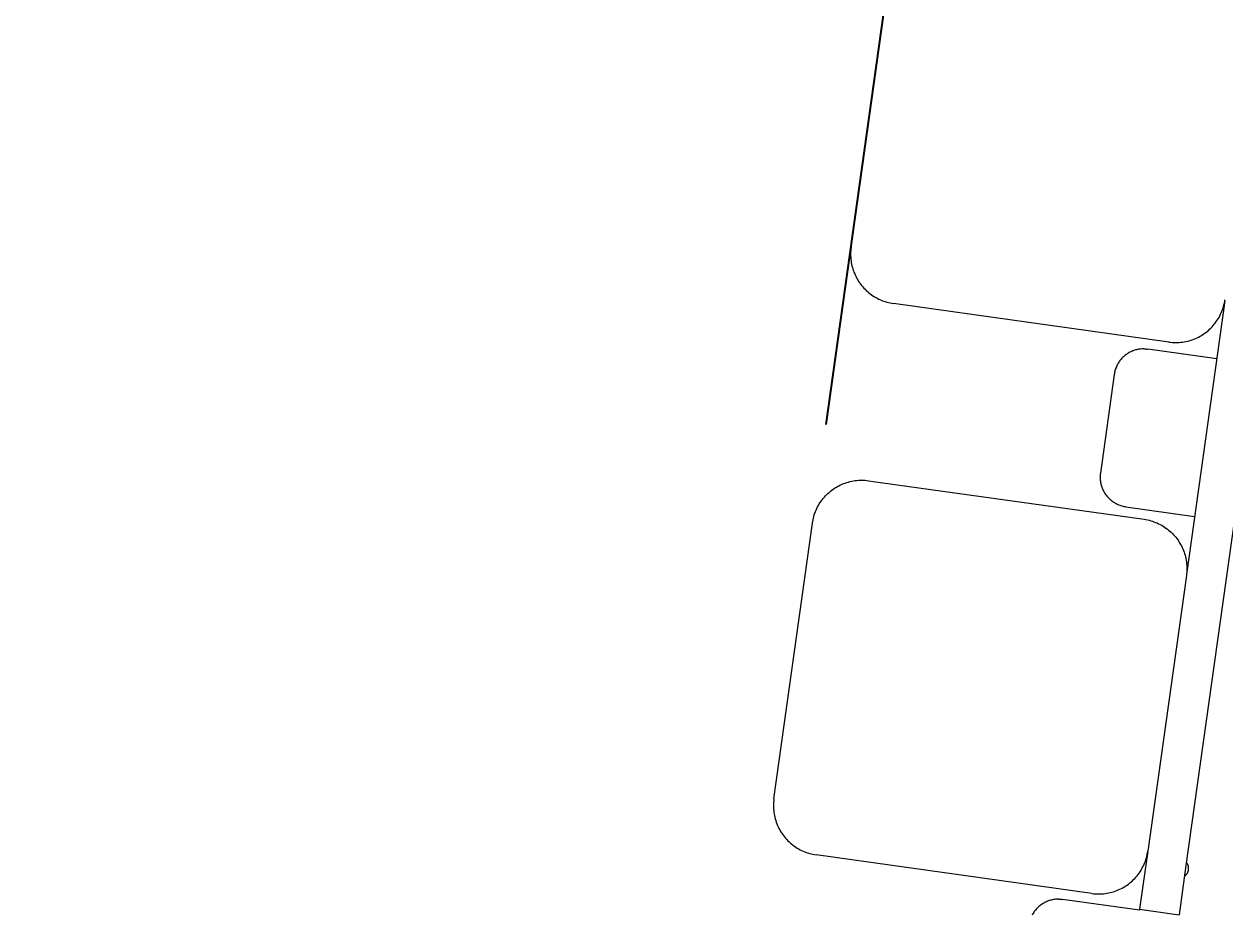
# Model space of a CAD drawing. Header units: millimetres. Extents: x -80 to 4518, y -398 to 2524.
# Drawn here: x 2531.7 to 2652.6, y 1828.5 to 1918.1 of the extents above; entities that cross this region are included whole.
import ezdxf

# ---------------------------------------------------------------- set-up
doc = ezdxf.new("R2010")
doc.units = ezdxf.units.MM
doc.layers.add('ZANO_R', color=7, linetype='Continuous', lineweight=0)
doc.layers.add('ZANO_W', color=1, linetype='Continuous', lineweight=0)
doc.styles.add('Arial', font='arial.ttf')
doc.styles.get("Standard").update_dxf_attribs({"font": 'ARIALUNI.TTF'})
doc.dimstyles.new('pl i ang', dxfattribs={"dimtxt": 50, "dimasz": 50, "dimexe": 1.25, "dimexo": 0.625, "dimgap": 10, "dimtad": 1, "dimtoh": 1, "dimtxsty": 'Standard', "dimcen": 2.5, "dimclrd": 1, "dimclre": 1, "dimclrt": 1, "dimadec": 0, "dimazin": 0, "dimtfac": 1, "dimtmove": 0, "dimatfit": 3, "dimfxl": 1, "dimarcsym": 1})

# ---------------------------------------------------------------- blocks, each defined once
blk = doc.blocks.new('*D389')
at = {"layer": 'ZANO_W', "color": 1, "lineweight": -2}
for p, q in [((2612.43, 1877.81), (2626.94, 1981.4)), ((2528.55, 1821.13), (2439.13, 1824.91))]:
    blk.add_line(p, q, dxfattribs=at)
blk.add_arc((2604.04, 1817.94), 155.06, 96.8471, 162.7581, dxfattribs=at)
at = {"layer": 'ZANO_W', "color": 1}
for points in [[(2585.49, 1965.22), (2585.62, 1978.55), (2625.56, 1971.49)], [(2449.39, 1865.03), (2462.52, 1862.76), (2449.12, 1824.48)]]:
    blk.add_solid(points, dxfattribs=at)
at = {"layer": 'ZANO_W', "color": 1, "insert": (2485.14, 1960.63), "char_height": 40, "attachment_point": 5, "rotation": 39.8026, "style": 'Arial'}
blk.add_mtext('96%%d', dxfattribs=at)

msp = doc.modelspace()

# ---------------------------------------------------------------- linework, layer by layer
at = {"layer": 'ZANO_R'}
for p, q in [((2730.45, 2417.55), (2648.63, 1833.46)), ((2614.93, 1895.63), (2618.81, 1923.36)), ((2614.91, 1895.46), (2614.89, 1895.29)), ((2614.93, 1895.63), (2614.91, 1895.46)), ((2614.89, 1895.29), (2614.88, 1895.12)), ((2614.88, 1895.12), (2614.88, 1894.95)), ((2614.88, 1894.95), (2614.88, 1894.78)), ((2614.88, 1894.78), (2614.89, 1894.61)), ((2614.89, 1894.61), (2614.91, 1894.44)), ((2614.91, 1894.44), (2614.93, 1894.27)), ((2614.93, 1894.27), (2614.95, 1894.1)), ((2614.95, 1894.1), (2614.98, 1893.93)), ((2614.98, 1893.93), (2615.02, 1893.77)), ((2615.02, 1893.77), (2615.06, 1893.6)), ((2615.06, 1893.6), (2615.11, 1893.44)), ((2615.11, 1893.44), (2615.17, 1893.28)), ((2615.17, 1893.28), (2615.22, 1893.12)), ((2615.22, 1893.12), (2615.29, 1892.96)), ((2615.29, 1892.96), (2615.36, 1892.8)), ((2615.36, 1892.8), (2615.44, 1892.65)), ((2615.44, 1892.65), (2615.52, 1892.5)), ((2615.52, 1892.5), (2615.6, 1892.35)), ((2615.6, 1892.35), (2615.69, 1892.21)), ((2615.69, 1892.21), (2615.79, 1892.07)), ((2615.79, 1892.07), (2615.89, 1891.93)), ((2615.89, 1891.93), (2615.99, 1891.79)), ((2615.99, 1891.79), (2616.1, 1891.66)), ((2616.1, 1891.66), (2616.22, 1891.54)), ((2616.22, 1891.54), (2616.34, 1891.41)), ((2616.34, 1891.41), (2616.46, 1891.29)), ((2616.46, 1891.29), (2616.58, 1891.18)), ((2616.58, 1891.18), (2616.72, 1891.07)), ((2616.72, 1891.07), (2616.85, 1890.96)), ((2616.85, 1890.96), (2616.99, 1890.86)), ((2616.99, 1890.86), (2617.13, 1890.77)), ((2617.13, 1890.77), (2617.27, 1890.67)), ((2617.27, 1890.67), (2617.42, 1890.59)), ((2617.42, 1890.59), (2617.57, 1890.51)), ((2617.57, 1890.51), (2617.72, 1890.43)), ((2617.72, 1890.43), (2617.88, 1890.36)), ((2617.88, 1890.36), (2618.03, 1890.29)), ((2618.03, 1890.29), (2618.19, 1890.23)), ((2618.19, 1890.23), (2618.36, 1890.18)), ((2618.36, 1890.18), (2618.52, 1890.13)), ((2618.52, 1890.13), (2618.68, 1890.08)), ((2618.68, 1890.08), (2618.85, 1890.05)), ((2618.85, 1890.05), (2619.02, 1890.01)), ((2619.02, 1890.01), (2619.19, 1889.99)), ((2646.92, 1886.1), (2619.19, 1889.99)), ((2652.55, 1890.25), (2648.69, 1862.74)), ((2652.26, 1889.21), (2652.32, 1889.37)), ((2652.32, 1889.37), (2652.37, 1889.53)), ((2652.37, 1889.53), (2652.42, 1889.69)), ((2652.42, 1889.69), (2652.46, 1889.86)), ((2652.46, 1889.86), (2652.5, 1890.02)), ((2652.5, 1890.02), (2652.53, 1890.19)), ((2652.53, 1890.19), (2652.56, 1890.36)), ((2651.59, 1888.02), (2651.69, 1888.16)), ((2651.69, 1888.16), (2651.78, 1888.3)), ((2651.78, 1888.3), (2651.88, 1888.45)), ((2651.88, 1888.45), (2651.96, 1888.59)), ((2651.96, 1888.59), (2652.04, 1888.74)), ((2652.04, 1888.74), (2652.12, 1888.9)), ((2652.12, 1888.9), (2652.19, 1889.05)), ((2652.19, 1889.05), (2652.26, 1889.21)), ((2650.34, 1886.87), (2650.48, 1886.96)), ((2650.48, 1886.96), (2650.62, 1887.06)), ((2650.62, 1887.06), (2650.76, 1887.17)), ((2650.76, 1887.17), (2650.89, 1887.28)), ((2650.89, 1887.28), (2651.01, 1887.39)), ((2651.01, 1887.39), (2651.14, 1887.51)), ((2651.14, 1887.51), (2651.26, 1887.63)), ((2651.26, 1887.63), (2651.37, 1887.76)), ((2651.37, 1887.76), (2651.48, 1887.89)), ((2651.48, 1887.89), (2651.59, 1888.02)), ((2646.92, 1886.1), (2647.09, 1886.08)), ((2647.09, 1886.08), (2647.26, 1886.07)), ((2647.26, 1886.07), (2647.43, 1886.06)), ((2647.43, 1886.06), (2647.6, 1886.05)), ((2647.6, 1886.05), (2647.77, 1886.06)), ((2647.77, 1886.06), (2647.94, 1886.07)), ((2647.94, 1886.07), (2648.11, 1886.08)), ((2648.11, 1886.08), (2648.28, 1886.1)), ((2648.28, 1886.1), (2648.45, 1886.13)), ((2648.45, 1886.13), (2648.61, 1886.16)), ((2648.61, 1886.16), (2648.78, 1886.19)), ((2648.78, 1886.19), (2648.95, 1886.24)), ((2648.95, 1886.24), (2649.11, 1886.29)), ((2649.11, 1886.29), (2649.27, 1886.34)), ((2649.27, 1886.34), (2649.43, 1886.4)), ((2649.43, 1886.4), (2649.59, 1886.46)), ((2649.59, 1886.46), (2649.75, 1886.53)), ((2649.75, 1886.53), (2649.9, 1886.61)), ((2649.9, 1886.61), (2650.05, 1886.69)), ((2650.05, 1886.69), (2650.2, 1886.78)), ((2650.2, 1886.78), (2650.34, 1886.87)), ((2642.19, 1884.47), (2642.12, 1884.39)), ((2642.26, 1884.54), (2642.19, 1884.47)), ((2642.34, 1884.61), (2642.26, 1884.54)), ((2642.41, 1884.68), (2642.34, 1884.61)), ((2642.49, 1884.75), (2642.41, 1884.68)), ((2642.57, 1884.81), (2642.49, 1884.75)), ((2642.65, 1884.87), (2642.57, 1884.81)), ((2642.74, 1884.93), (2642.65, 1884.87)), ((2642.82, 1884.98), (2642.74, 1884.93)), ((2642.91, 1885.04), (2642.82, 1884.98)), ((2643, 1885.08), (2642.91, 1885.04)), ((2643.09, 1885.13), (2643, 1885.08)), ((2643.19, 1885.17), (2643.09, 1885.13)), ((2643.28, 1885.21), (2643.19, 1885.17)), ((2643.38, 1885.25), (2643.28, 1885.21)), ((2643.47, 1885.28), (2643.38, 1885.25)), ((2643.57, 1885.31), (2643.47, 1885.28)), ((2643.67, 1885.33), (2643.57, 1885.31)), ((2643.77, 1885.36), (2643.67, 1885.33)), ((2643.87, 1885.38), (2643.77, 1885.36)), ((2643.97, 1885.39), (2643.87, 1885.38)), ((2644.07, 1885.4), (2643.97, 1885.39)), ((2644.18, 1885.41), (2644.07, 1885.4)), ((2644.28, 1885.42), (2644.18, 1885.41)), ((2644.38, 1885.42), (2644.28, 1885.42)), ((2644.38, 1885.42), (2644.48, 1885.42)), ((2644.48, 1885.42), (2644.59, 1885.41)), ((2644.59, 1885.41), (2644.69, 1885.4)), ((2644.69, 1885.4), (2644.8, 1885.39)), ((2651.73, 1884.42), (2644.8, 1885.39)), ((2641.52, 1883.33), (2641.49, 1883.24)), ((2641.56, 1883.43), (2641.52, 1883.33)), ((2641.59, 1883.53), (2641.56, 1883.43)), ((2641.63, 1883.62), (2641.59, 1883.53)), ((2641.67, 1883.71), (2641.63, 1883.62)), ((2641.72, 1883.8), (2641.67, 1883.71)), ((2641.77, 1883.89), (2641.72, 1883.8)), ((2641.82, 1883.98), (2641.77, 1883.89)), ((2641.87, 1884.07), (2641.82, 1883.98)), ((2641.93, 1884.15), (2641.87, 1884.07)), ((2641.99, 1884.24), (2641.93, 1884.15)), ((2642.06, 1884.32), (2641.99, 1884.24)), ((2642.12, 1884.39), (2642.06, 1884.32)), ((2641.41, 1882.84), (2640.02, 1872.93)), ((2641.43, 1882.94), (2641.41, 1882.84)), ((2641.44, 1883.04), (2641.43, 1882.94)), ((2641.47, 1883.14), (2641.44, 1883.04)), ((2641.49, 1883.24), (2641.47, 1883.14)), ((2640, 1872.63), (2639.99, 1872.52)), ((2639.99, 1872.52), (2639.99, 1872.42)), ((2639.99, 1872.42), (2640, 1872.32)), ((2640.01, 1872.83), (2640, 1872.73)), ((2640, 1872.73), (2640, 1872.63)), ((2640.02, 1872.93), (2640.01, 1872.83)), ((2612.85, 1871.1), (2612.99, 1871.2)), ((2612.99, 1871.2), (2613.12, 1871.3)), ((2613.12, 1871.3), (2613.26, 1871.4)), ((2613.26, 1871.4), (2613.41, 1871.49)), ((2613.41, 1871.49), (2613.56, 1871.57)), ((2613.56, 1871.57), (2613.71, 1871.66)), ((2613.71, 1871.66), (2613.86, 1871.73)), ((2613.86, 1871.73), (2614.02, 1871.8)), ((2614.02, 1871.8), (2614.17, 1871.87)), ((2614.17, 1871.87), (2614.33, 1871.93)), ((2614.33, 1871.93), (2614.5, 1871.98)), ((2614.5, 1871.98), (2614.66, 1872.03)), ((2614.66, 1872.03), (2614.82, 1872.07)), ((2614.82, 1872.07), (2614.99, 1872.11)), ((2614.99, 1872.11), (2615.16, 1872.14)), ((2615.16, 1872.14), (2615.33, 1872.17)), ((2615.33, 1872.17), (2615.5, 1872.19)), ((2615.5, 1872.19), (2615.67, 1872.2)), ((2615.67, 1872.2), (2615.84, 1872.21)), ((2615.84, 1872.21), (2616.01, 1872.21)), ((2616.01, 1872.21), (2616.18, 1872.21)), ((2616.18, 1872.21), (2616.35, 1872.2)), ((2616.35, 1872.2), (2616.52, 1872.18)), ((2616.52, 1872.18), (2616.69, 1872.16)), ((2616.69, 1872.16), (2644.42, 1868.28)), ((2640, 1872.32), (2640.01, 1872.22)), ((2640.01, 1872.22), (2640.02, 1872.12)), ((2640.02, 1872.12), (2640.04, 1872.01)), ((2640.04, 1872.01), (2640.05, 1871.91)), ((2640.05, 1871.91), (2640.08, 1871.81)), ((2640.08, 1871.81), (2640.1, 1871.71)), ((2640.1, 1871.71), (2640.13, 1871.62)), ((2640.13, 1871.62), (2640.16, 1871.52)), ((2640.16, 1871.52), (2640.2, 1871.42)), ((2640.2, 1871.42), (2640.24, 1871.33)), ((2640.24, 1871.33), (2640.28, 1871.23)), ((2640.28, 1871.23), (2640.33, 1871.14)), ((2611.73, 1869.82), (2611.82, 1869.96)), ((2611.82, 1869.96), (2611.92, 1870.1)), ((2611.92, 1870.1), (2612.02, 1870.24)), ((2612.02, 1870.24), (2612.13, 1870.38)), ((2612.13, 1870.38), (2612.24, 1870.51)), ((2612.24, 1870.51), (2612.35, 1870.63)), ((2612.35, 1870.63), (2612.47, 1870.75)), ((2612.47, 1870.75), (2612.59, 1870.87)), ((2612.59, 1870.87), (2612.72, 1870.99)), ((2612.72, 1870.99), (2612.85, 1871.1)), ((2640.33, 1871.14), (2640.37, 1871.05)), ((2640.37, 1871.05), (2640.43, 1870.96)), ((2640.43, 1870.96), (2640.48, 1870.88)), ((2640.48, 1870.88), (2640.54, 1870.79)), ((2640.54, 1870.79), (2640.6, 1870.71)), ((2640.6, 1870.71), (2640.66, 1870.63)), ((2640.66, 1870.63), (2640.73, 1870.55)), ((2640.73, 1870.55), (2640.8, 1870.47)), ((2640.8, 1870.47), (2640.87, 1870.4)), ((2640.87, 1870.4), (2640.94, 1870.33)), ((2640.94, 1870.33), (2641.02, 1870.26)), ((2641.02, 1870.26), (2641.09, 1870.19)), ((2641.09, 1870.19), (2641.17, 1870.13)), ((2641.17, 1870.13), (2641.26, 1870.07)), ((2641.26, 1870.07), (2641.34, 1870.01)), ((2641.34, 1870.01), (2641.43, 1869.96)), ((2641.43, 1869.96), (2641.52, 1869.9)), ((2611.23, 1868.73), (2611.29, 1868.9)), ((2611.29, 1868.9), (2611.35, 1869.06)), ((2611.35, 1869.06), (2611.42, 1869.21)), ((2611.42, 1869.21), (2611.49, 1869.37)), ((2611.49, 1869.37), (2611.56, 1869.52)), ((2611.56, 1869.52), (2611.64, 1869.67)), ((2611.64, 1869.67), (2611.73, 1869.82)), ((2641.52, 1869.9), (2641.61, 1869.86)), ((2641.61, 1869.86), (2641.7, 1869.81)), ((2641.7, 1869.81), (2641.79, 1869.77)), ((2641.79, 1869.77), (2641.89, 1869.73)), ((2641.89, 1869.73), (2641.98, 1869.69)), ((2641.98, 1869.69), (2642.08, 1869.66)), ((2642.08, 1869.66), (2642.18, 1869.63)), ((2642.18, 1869.63), (2642.28, 1869.6)), ((2642.28, 1869.6), (2642.38, 1869.58)), ((2642.38, 1869.58), (2642.48, 1869.56)), ((2642.48, 1869.56), (2642.58, 1869.54)), ((2642.58, 1869.54), (2649.51, 1868.57)), ((2607.16, 1840.17), (2611.04, 1867.9)), ((2611.04, 1867.9), (2611.07, 1868.07)), ((2611.07, 1868.07), (2611.1, 1868.24)), ((2611.1, 1868.24), (2611.14, 1868.41)), ((2611.14, 1868.41), (2611.18, 1868.57)), ((2611.18, 1868.57), (2611.23, 1868.73)), ((2644.42, 1868.28), (2644.59, 1868.25)), ((2644.59, 1868.25), (2644.76, 1868.22)), ((2644.76, 1868.22), (2644.92, 1868.18)), ((2644.92, 1868.18), (2645.09, 1868.14)), ((2645.09, 1868.14), (2645.25, 1868.09)), ((2645.25, 1868.09), (2645.41, 1868.03)), ((2645.41, 1868.03), (2645.57, 1867.97)), ((2645.57, 1867.97), (2645.73, 1867.91)), ((2645.73, 1867.91), (2645.88, 1867.84)), ((2645.88, 1867.84), (2646.04, 1867.76)), ((2646.04, 1867.76), (2646.19, 1867.68)), ((2646.19, 1867.68), (2646.33, 1867.59)), ((2646.33, 1867.59), (2646.48, 1867.5)), ((2646.48, 1867.5), (2646.62, 1867.4)), ((2646.62, 1867.4), (2646.76, 1867.3)), ((2646.76, 1867.3), (2646.89, 1867.2)), ((2646.89, 1867.2), (2647.02, 1867.09)), ((2647.02, 1867.09), (2647.15, 1866.97)), ((2647.15, 1866.97), (2647.27, 1866.85)), ((2647.27, 1866.85), (2647.39, 1866.73)), ((2647.39, 1866.73), (2647.5, 1866.6)), ((2647.5, 1866.6), (2647.61, 1866.47)), ((2647.61, 1866.47), (2647.72, 1866.34)), ((2647.72, 1866.34), (2647.82, 1866.2)), ((2647.82, 1866.2), (2647.91, 1866.06)), ((2647.91, 1866.06), (2648, 1865.91)), ((2648, 1865.91), (2648.09, 1865.76)), ((2648.09, 1865.76), (2648.17, 1865.61)), ((2648.17, 1865.61), (2648.25, 1865.46)), ((2648.25, 1865.46), (2648.32, 1865.31)), ((2648.32, 1865.31), (2648.38, 1865.15)), ((2648.38, 1865.15), (2648.44, 1864.99)), ((2648.44, 1864.99), (2648.49, 1864.83)), ((2648.49, 1864.83), (2648.54, 1864.66)), ((2648.54, 1864.66), (2648.59, 1864.5)), ((2648.59, 1864.5), (2648.62, 1864.33)), ((2648.62, 1864.33), (2648.65, 1864.16)), ((2648.65, 1864.16), (2648.68, 1863.99)), ((2648.68, 1863.99), (2648.7, 1863.82)), ((2648.7, 1862.8), (2648.68, 1862.63)), ((2648.7, 1863.82), (2648.71, 1863.65)), ((2648.71, 1862.97), (2648.7, 1862.8)), ((2648.71, 1863.65), (2648.72, 1863.48)), ((2648.72, 1863.14), (2648.71, 1862.97)), ((2648.72, 1863.48), (2648.73, 1863.31)), ((2648.73, 1863.31), (2648.72, 1863.14)), ((2648.68, 1862.63), (2644.79, 1834.9)), ((2607.12, 1839.83), (2607.11, 1839.66)), ((2607.14, 1840.01), (2607.12, 1839.83)), ((2607.16, 1840.17), (2607.14, 1840.01)), ((2607.11, 1839.66), (2607.11, 1839.49)), ((2607.11, 1839.49), (2607.11, 1839.32)), ((2607.11, 1839.32), (2607.12, 1839.15)), ((2607.12, 1839.15), (2607.14, 1838.98)), ((2607.14, 1838.98), (2607.16, 1838.81)), ((2607.16, 1838.81), (2607.18, 1838.64)), ((2607.18, 1838.64), (2607.21, 1838.48)), ((2607.21, 1838.48), (2607.25, 1838.31)), ((2607.25, 1838.31), (2607.29, 1838.14)), ((2607.29, 1838.14), (2607.34, 1837.98)), ((2607.34, 1837.98), (2607.4, 1837.82)), ((2607.4, 1837.82), (2607.46, 1837.66)), ((2607.46, 1837.66), (2607.52, 1837.5)), ((2607.52, 1837.5), (2607.59, 1837.35)), ((2607.59, 1837.35), (2607.67, 1837.19)), ((2607.67, 1837.19), (2607.75, 1837.04)), ((2607.75, 1837.04), (2607.83, 1836.89)), ((2607.83, 1836.89), (2607.92, 1836.75)), ((2607.92, 1836.75), (2608.02, 1836.61)), ((2608.02, 1836.61), (2608.12, 1836.47)), ((2608.12, 1836.47), (2608.22, 1836.34)), ((2608.22, 1836.34), (2608.33, 1836.2)), ((2608.33, 1836.2), (2608.45, 1836.08)), ((2608.45, 1836.08), (2608.57, 1835.95)), ((2608.57, 1835.95), (2608.69, 1835.84)), ((2608.69, 1835.84), (2608.82, 1835.72)), ((2608.82, 1835.72), (2608.95, 1835.61)), ((2608.95, 1835.61), (2609.08, 1835.5)), ((2609.08, 1835.5), (2609.22, 1835.4)), ((2609.22, 1835.4), (2609.36, 1835.31)), ((2609.36, 1835.31), (2609.5, 1835.22)), ((2609.5, 1835.22), (2609.65, 1835.13)), ((2609.65, 1835.13), (2609.8, 1835.05)), ((2609.8, 1835.05), (2609.95, 1834.97)), ((2609.95, 1834.97), (2610.11, 1834.9)), ((2610.11, 1834.9), (2610.27, 1834.83)), ((2644.77, 1834.73), (2644.79, 1834.9)), ((2610.27, 1834.83), (2610.42, 1834.77)), ((2610.42, 1834.77), (2610.59, 1834.72)), ((2610.59, 1834.72), (2610.75, 1834.67)), ((2610.75, 1834.67), (2610.92, 1834.63)), ((2610.92, 1834.63), (2611.08, 1834.59)), ((2611.08, 1834.59), (2611.25, 1834.56)), ((2611.25, 1834.56), (2611.42, 1834.53)), ((2639.15, 1830.64), (2611.42, 1834.53)), ((2644.67, 1834.01), (2643.97, 1829.06)), ((2644.42, 1833.59), (2644.49, 1833.75)), ((2644.49, 1833.75), (2644.55, 1833.91)), ((2644.55, 1833.91), (2644.6, 1834.07)), ((2644.6, 1834.07), (2644.65, 1834.23)), ((2644.65, 1834.23), (2644.7, 1834.4)), ((2644.78, 1834.79), (2644.67, 1834.01)), ((2644.7, 1834.4), (2644.73, 1834.57)), ((2644.73, 1834.57), (2644.77, 1834.73)), ((2648.67, 1833.77), (2648.69, 1833.74)), ((2648.69, 1833.74), (2648.71, 1833.71)), ((2648.71, 1833.71), (2648.73, 1833.68)), ((2643.71, 1832.43), (2643.82, 1832.56)), ((2643.82, 1832.56), (2643.92, 1832.7)), ((2643.92, 1832.7), (2644.01, 1832.84)), ((2644.01, 1832.84), (2644.11, 1832.99)), ((2644.11, 1832.99), (2644.19, 1833.13)), ((2644.19, 1833.13), (2644.27, 1833.28)), ((2644.27, 1833.28), (2644.35, 1833.44)), ((2644.35, 1833.44), (2644.42, 1833.59)), ((2648.63, 1833.46), (2647.94, 1828.5)), ((2648.6, 1832.48), (2648.58, 1832.46)), ((2648.63, 1832.51), (2648.6, 1832.48)), ((2648.65, 1832.53), (2648.63, 1832.51)), ((2648.67, 1832.56), (2648.65, 1832.53)), ((2648.69, 1832.59), (2648.67, 1832.56)), ((2648.71, 1832.61), (2648.69, 1832.59)), ((2648.73, 1832.64), (2648.71, 1832.61)), ((2648.73, 1833.68), (2648.75, 1833.65)), ((2648.74, 1832.67), (2648.73, 1832.64)), ((2648.76, 1832.7), (2648.74, 1832.67)), ((2648.75, 1833.65), (2648.76, 1833.62)), ((2648.76, 1833.62), (2648.78, 1833.59)), ((2648.78, 1832.73), (2648.76, 1832.7)), ((2648.78, 1833.59), (2648.79, 1833.56)), ((2648.79, 1832.76), (2648.78, 1832.73)), ((2648.79, 1833.56), (2648.81, 1833.53)), ((2648.8, 1832.8), (2648.79, 1832.76)), ((2648.82, 1832.83), (2648.8, 1832.8)), ((2648.81, 1833.53), (2648.82, 1833.5)), ((2648.82, 1833.5), (2648.83, 1833.47)), ((2648.83, 1832.86), (2648.82, 1832.83)), ((2648.83, 1833.47), (2648.84, 1833.43)), ((2648.84, 1832.89), (2648.83, 1832.86)), ((2648.84, 1833.43), (2648.85, 1833.4)), ((2648.85, 1832.96), (2648.84, 1832.93)), ((2648.84, 1832.93), (2648.84, 1832.89)), ((2648.85, 1833.4), (2648.85, 1833.37)), ((2648.85, 1833.37), (2648.86, 1833.33)), ((2648.86, 1832.99), (2648.85, 1832.96)), ((2648.86, 1833.33), (2648.87, 1833.3)), ((2648.87, 1833.06), (2648.86, 1833.03)), ((2648.86, 1833.03), (2648.86, 1832.99)), ((2648.87, 1833.3), (2648.87, 1833.27)), ((2648.87, 1833.27), (2648.87, 1833.23)), ((2648.87, 1833.23), (2648.87, 1833.2)), ((2648.87, 1833.2), (2648.87, 1833.16)), ((2648.87, 1833.16), (2648.87, 1833.13)), ((2648.87, 1833.13), (2648.87, 1833.09)), ((2648.87, 1833.09), (2648.87, 1833.06)), ((2642.28, 1831.23), (2642.43, 1831.32)), ((2642.43, 1831.32), (2642.57, 1831.41)), ((2642.57, 1831.41), (2642.71, 1831.5)), ((2642.71, 1831.5), (2642.85, 1831.6)), ((2642.85, 1831.6), (2642.99, 1831.71)), ((2642.99, 1831.71), (2643.12, 1831.82)), ((2643.12, 1831.82), (2643.24, 1831.93)), ((2643.24, 1831.93), (2643.37, 1832.05)), ((2643.37, 1832.05), (2643.49, 1832.17)), ((2643.49, 1832.17), (2643.6, 1832.3)), ((2643.6, 1832.3), (2643.71, 1832.43)), ((2648.5, 1832.39), (2648.48, 1832.37)), ((2648.53, 1832.41), (2648.5, 1832.39)), ((2648.55, 1832.43), (2648.53, 1832.41)), ((2648.58, 1832.46), (2648.55, 1832.43)), ((2635.5, 1830.06), (2635.4, 1830.05)), ((2635.6, 1830.07), (2635.5, 1830.06)), ((2635.7, 1830.07), (2635.6, 1830.07)), ((2635.81, 1830.07), (2635.7, 1830.07)), ((2635.81, 1830.07), (2635.91, 1830.07)), ((2635.91, 1830.07), (2636.01, 1830.07)), ((2636.01, 1830.07), (2636.12, 1830.06)), ((2636.12, 1830.06), (2636.22, 1830.04)), ((2639.15, 1830.64), (2639.32, 1830.62)), ((2639.32, 1830.62), (2639.49, 1830.61)), ((2639.49, 1830.61), (2639.66, 1830.6)), ((2639.66, 1830.6), (2639.83, 1830.6)), ((2639.83, 1830.6), (2640, 1830.6)), ((2640, 1830.6), (2640.17, 1830.61)), ((2640.17, 1830.61), (2640.34, 1830.62)), ((2640.34, 1830.62), (2640.51, 1830.64)), ((2640.51, 1830.64), (2640.68, 1830.67)), ((2640.68, 1830.67), (2640.85, 1830.7)), ((2640.85, 1830.7), (2641.01, 1830.74)), ((2641.01, 1830.74), (2641.18, 1830.78)), ((2641.18, 1830.78), (2641.34, 1830.83)), ((2641.34, 1830.83), (2641.5, 1830.88)), ((2641.5, 1830.88), (2641.66, 1830.94)), ((2641.66, 1830.94), (2641.82, 1831.01)), ((2641.82, 1831.01), (2641.98, 1831.08)), ((2641.98, 1831.08), (2642.13, 1831.15)), ((2642.13, 1831.15), (2642.28, 1831.23)), ((2633.42, 1828.9), (2633.36, 1828.82)), ((2633.49, 1828.98), (2633.42, 1828.9)), ((2633.55, 1829.06), (2633.49, 1828.98)), ((2633.62, 1829.13), (2633.55, 1829.06)), ((2633.69, 1829.2), (2633.62, 1829.13)), ((2633.77, 1829.27), (2633.69, 1829.2)), ((2633.84, 1829.34), (2633.77, 1829.27)), ((2633.92, 1829.41), (2633.84, 1829.34)), ((2634, 1829.47), (2633.92, 1829.41)), ((2634.08, 1829.53), (2634, 1829.47)), ((2634.17, 1829.59), (2634.08, 1829.53)), ((2634.26, 1829.64), (2634.17, 1829.59)), ((2634.34, 1829.69), (2634.26, 1829.64)), ((2634.43, 1829.74), (2634.34, 1829.69)), ((2634.52, 1829.79), (2634.43, 1829.74)), ((2634.62, 1829.83), (2634.52, 1829.79)), ((2634.71, 1829.87), (2634.62, 1829.83)), ((2634.81, 1829.9), (2634.71, 1829.87)), ((2634.9, 1829.93), (2634.81, 1829.9)), ((2635, 1829.96), (2634.9, 1829.93)), ((2635.1, 1829.99), (2635, 1829.96)), ((2635.2, 1830.01), (2635.1, 1829.99)), ((2635.3, 1830.03), (2635.2, 1830.01)), ((2635.4, 1830.05), (2635.3, 1830.03)), ((2643.96, 1828.96), (2636.22, 1830.04)), ((2643.97, 1829.06), (2643.96, 1828.96)), ((2643.97, 1829.06), (2647.94, 1828.5)), ((2633.2, 1828.56), (2633.15, 1828.47)), ((2633.25, 1828.65), (2633.2, 1828.56)), ((2633.31, 1828.73), (2633.25, 1828.65)), ((2633.36, 1828.82), (2633.31, 1828.73))]:
    msp.add_line(p, q, dxfattribs=at)

# ---------------------------------------------------------------- dimensions: what is measured, and where the dimension line sits
at = {"layer": 'ZANO_W'}
dim = msp.add_angular_dim_2l(base=(2541.28, 1959.72), line1=((2607.16, 1840.17), (2611.04, 1867.9)), line2=((2538.54, 1820.7), (2566.51, 1819.52)), dimstyle='pl i ang', override={"dimtxt": 40, "dimasz": 40, "dimexe": 10, "dimexo": 10, "dimtoh": 0, "dimdec": 0, "dimtxsty": 'Arial', "dimtdec": 0, "dimtmove": 1}, dxfattribs=at)
dim.commit()
dim.dimension.update_dxf_attribs({"geometry": '*D389', "text_midpoint": (2485.14, 1960.63)})

doc.saveas('drawing.dxf')
